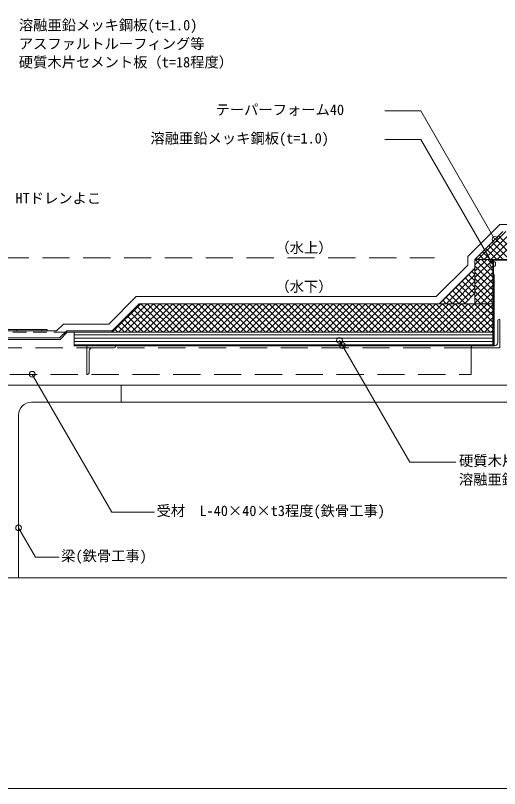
# Model space of a CAD drawing. Units: millimetres, scale not verified. Extents: x -1380 to 1380, y -955 to 955.
# Drawn here: x -427 to 250, y -955 to 128 of the extents above; entities that cross this region are included whole.
import ezdxf
from ezdxf.enums import TextEntityAlignment as Align

# ---------------------------------------------------------------- set-up
doc = ezdxf.new("R2010")
doc.units = ezdxf.units.MM
doc.header["$LTSCALE"] = 3
doc.linetypes.add('USER2', pattern=[19.05, 12.7, -6.35])
doc.linetypes.add('USER3', pattern=[9.525, 6.35, -3.175])
for name, color, linetype, lineweight in [('0-0_0', 7, 'Continuous', 18), ('0-1_BOUSUI', 1, 'Continuous', 18), ('0-2_MOJI', 7, 'Continuous', 18), ('0-3_HATCH', 9, 'Continuous', 18), ('0-4_KANAMONO', 5, 'Continuous', 18), ('0-6_TEKKOTU', 7, 'Continuous', 18), ('0-8_dannnetu', 6, 'Continuous', 18), ('0-9_bo-do', 3, 'Continuous', 18), ('0-B_WAKU', 7, 'Continuous', 18), ('0-D_doubuti', 5, 'Continuous', 18)]:
    doc.layers.add(name, color=color, linetype=linetype, lineweight=lineweight)
doc.styles.add('ＭＳ ゴシック', font='')
doc.styles.get('ＭＳ ゴシック').set_extended_font_data('MS Gothic')

msp = doc.modelspace()

# ---------------------------------------------------------------- linework, layer by layer
at = {"layer": '0-0_0'}
msp.add_lwpolyline([(-899.576, -659.835), (900.424, -659.835), (900.424, 540.165), (-899.576, 540.165)], close=True, dxfattribs=at)
at = {"layer": '0-1_BOUSUI'}
for points in [[(504.419, -164.835), (250.279, -164.835), (205.421, -209.692), (205.421, -211.692)], [(205.421, -209.692), (205.421, -221.692), (161.279, -265.835), (-258.28, -265.835), (-296.78, -304.335), (-360.281, -304.335), (-369.78, -313.834), (-553.416, -313.834)]]:
    msp.add_lwpolyline(points, dxfattribs=at)
at = {"layer": '0-2_MOJI', "linetype": 'USER2'}
msp.add_line((-446.885, -211.368), (158.76, -211.368), dxfattribs=at)
at = {"layer": '0-2_MOJI'}
for points in [[(89.317, -5.869), (139.755, -5.869), (243.571, -185.684)], [(89.317, -45.869), (139.755, -45.869), (240.421, -220.227)], [(188.753, -497.521), (124.319, -497.521), (25.999, -327.225)], [(-232.953, -567.561), (-292.501, -567.561), (-403.772, -374.835)], [(-366.429, -630.669), (-399.504, -630.669), (-423.079, -589.835)]]:
    msp.add_lwpolyline(points, dxfattribs=at)
for centre in [(243.571, -185.684), (240.421, -220.227), (25.999, -327.225), (30.136, -334.39), (-403.868, -374.668), (-423.079, -589.835)]:
    msp.add_circle(centre, 4, dxfattribs=at)
at = {"layer": '0-3_HATCH'}
for p, q in [((219.645, -213.835), (258.645, -174.835)), ((228.626, -213.835), (267.626, -174.835)), ((237.606, -213.835), (276.606, -174.835)), ((246.586, -213.835), (285.586, -174.835)), ((281.855, -213.835), (248.638, -180.618)), ((254.914, -213.835), (235.167, -194.088)), ((263.894, -213.835), (239.657, -189.598)), ((272.874, -213.835), (244.147, -185.108)), ((236.953, -213.835), (226.187, -203.068)), ((245.934, -213.835), (230.677, -198.578)), ((215.421, -221.383), (222.969, -213.835)), ((215.421, -230.363), (231.95, -213.835)), ((215.421, -239.344), (240.421, -214.344)), ((240.421, -238.586), (215.669, -213.835)), ((218.993, -213.835), (217.207, -212.048)), ((227.973, -213.835), (221.697, -207.558)), ((240.421, -229.606), (224.649, -213.835)), ((240.421, -220.626), (233.629, -213.835)), ((166.105, -275.835), (215.421, -226.519)), ((215.421, -225.989), (215.343, -225.912)), ((240.421, -247.567), (215.421, -222.567)), ((215.421, -248.324), (240.421, -223.324)), ((175.085, -275.835), (215.421, -235.499)), ((215.421, -243.95), (206.363, -234.892)), ((215.421, -234.969), (210.853, -230.402)), ((240.421, -256.547), (215.421, -231.547)), ((215.421, -257.304), (240.421, -232.304)), ((184.066, -275.835), (215.421, -244.479)), ((210.57, -266.04), (192.893, -248.362)), ((215.06, -261.55), (197.383, -243.872)), ((215.421, -252.93), (201.873, -239.382)), ((240.421, -265.527), (215.421, -240.527)), ((215.421, -266.284), (240.421, -241.284)), ((201.59, -275.02), (183.912, -257.343)), ((206.08, -270.53), (188.403, -252.853)), ((193.046, -275.835), (215.421, -253.46)), ((240.421, -274.507), (215.421, -249.507)), ((215.421, -275.265), (240.421, -250.265)), ((240.421, -283.488), (215.421, -258.488)), ((215.421, -284.245), (240.421, -259.245)), ((184.444, -275.835), (174.932, -266.323)), ((193.424, -275.835), (179.422, -261.833)), ((238.787, -290.835), (215.421, -267.468)), ((217.811, -290.835), (240.421, -268.225)), ((-292.122, -315.834), (-252.123, -275.835)), ((-283.142, -315.834), (-243.142, -275.835)), ((-274.162, -315.834), (-234.162, -275.835)), ((-265.181, -315.834), (-225.182, -275.835)), ((-221.147, -315.834), (-257.642, -279.339)), ((-256.201, -315.834), (-216.201, -275.835)), ((-212.167, -315.834), (-252.166, -275.835)), ((-247.221, -315.834), (-207.221, -275.835)), ((-203.186, -315.834), (-243.186, -275.835)), ((-238.241, -315.834), (-198.241, -275.835)), ((-194.206, -315.834), (-234.206, -275.835)), ((-229.26, -315.834), (-189.261, -275.835)), ((-185.226, -315.834), (-225.226, -275.835)), ((-220.28, -315.834), (-180.28, -275.835)), ((-176.246, -315.834), (-216.245, -275.835)), ((-211.3, -315.834), (-171.3, -275.835)), ((-167.265, -315.834), (-207.265, -275.835)), ((-202.32, -315.834), (-162.32, -275.835)), ((-158.285, -315.834), (-198.285, -275.835)), ((-193.339, -315.834), (-153.34, -275.835)), ((-149.305, -315.834), (-189.304, -275.835)), ((-184.359, -315.834), (-144.359, -275.835)), ((-140.324, -315.834), (-180.324, -275.835)), ((-175.379, -315.834), (-135.379, -275.835)), ((-131.344, -315.834), (-171.344, -275.835)), ((-166.399, -315.834), (-126.399, -275.835)), ((-122.364, -315.834), (-162.364, -275.835)), ((-157.418, -315.834), (-117.419, -275.835)), ((-113.384, -315.834), (-153.383, -275.835)), ((-148.438, -315.834), (-108.438, -275.835)), ((-104.403, -315.834), (-144.403, -275.835)), ((-139.458, -315.834), (-99.458, -275.835)), ((-95.423, -315.834), (-135.423, -275.835)), ((-130.478, -315.834), (-90.478, -275.835)), ((-86.443, -315.834), (-126.443, -275.835)), ((-121.497, -315.834), (-81.498, -275.835)), ((-77.463, -315.834), (-117.462, -275.835)), ((-112.517, -315.834), (-72.517, -275.835)), ((-68.482, -315.834), (-108.482, -275.835)), ((-103.537, -315.834), (-63.537, -275.835)), ((-59.502, -315.834), (-99.502, -275.835)), ((-94.557, -315.834), (-54.557, -275.835)), ((-50.522, -315.834), (-90.522, -275.835)), ((-85.576, -315.834), (-45.577, -275.835)), ((-41.542, -315.834), (-81.541, -275.835)), ((-76.596, -315.834), (-36.596, -275.835)), ((-32.561, -315.834), (-72.561, -275.835)), ((-67.616, -315.834), (-27.616, -275.835)), ((-23.581, -315.834), (-63.581, -275.835)), ((-58.636, -315.834), (-18.636, -275.835)), ((-14.601, -315.834), (-54.601, -275.835)), ((-49.655, -315.834), (-9.656, -275.835)), ((-5.621, -315.834), (-45.62, -275.835)), ((-40.675, -315.834), (-0.675, -275.835)), ((3.36, -315.834), (-36.64, -275.835)), ((-31.695, -315.834), (8.305, -275.835)), ((12.34, -315.834), (-27.66, -275.835)), ((-22.715, -315.834), (17.285, -275.835)), ((21.32, -315.834), (-18.68, -275.835)), ((-13.734, -315.834), (26.265, -275.835)), ((30.3, -315.834), (-9.699, -275.835)), ((-4.754, -315.834), (35.246, -275.835)), ((39.281, -315.834), (-0.719, -275.835)), ((4.226, -315.834), (44.226, -275.835)), ((48.261, -315.834), (8.261, -275.835)), ((13.206, -315.834), (53.206, -275.835)), ((57.241, -315.834), (17.241, -275.835)), ((22.187, -315.834), (62.186, -275.835)), ((66.222, -315.834), (26.222, -275.835)), ((31.167, -315.834), (71.167, -275.835)), ((75.202, -315.834), (35.202, -275.835)), ((40.147, -315.834), (80.147, -275.835)), ((84.182, -315.834), (44.182, -275.835)), ((49.127, -315.834), (89.127, -275.835)), ((93.162, -315.834), (53.162, -275.835)), ((58.108, -315.834), (98.107, -275.835)), ((102.143, -315.834), (62.143, -275.835)), ((67.088, -315.834), (107.088, -275.835)), ((111.123, -315.834), (71.123, -275.835)), ((76.068, -315.834), (116.068, -275.835)), ((120.103, -315.834), (80.103, -275.835)), ((85.048, -315.834), (125.048, -275.835)), ((129.083, -315.834), (89.083, -275.835)), ((94.029, -315.834), (134.029, -275.835)), ((138.064, -315.834), (98.064, -275.835)), ((103.009, -315.834), (143.009, -275.835)), ((147.044, -315.834), (107.044, -275.835)), ((111.989, -315.834), (151.989, -275.835)), ((156.024, -315.834), (116.024, -275.835)), ((120.969, -315.834), (160.969, -275.835)), ((165.004, -315.834), (125.004, -275.835)), ((129.95, -315.834), (169.95, -275.835)), ((173.985, -315.834), (133.985, -275.835)), ((138.93, -315.834), (178.93, -275.835)), ((182.965, -315.834), (142.965, -275.835)), ((147.91, -315.834), (187.91, -275.835)), ((191.945, -315.834), (151.945, -275.835)), ((156.89, -315.834), (196.89, -275.835)), ((200.925, -315.835), (160.926, -275.835)), ((165.871, -315.834), (205.871, -275.835)), ((166.483, -275.835), (165.952, -275.303)), ((209.906, -315.835), (169.906, -275.835)), ((175.463, -275.835), (170.442, -270.813)), ((174.851, -315.834), (214.851, -275.835)), ((218.886, -315.835), (178.886, -275.835)), ((183.831, -315.834), (223.831, -275.835)), ((227.866, -315.835), (187.866, -275.835)), ((192.811, -315.834), (232.811, -275.835)), ((236.847, -315.835), (196.847, -275.835)), ((201.792, -315.835), (240.421, -277.205)), ((240.421, -310.428), (205.827, -275.835)), ((240.421, -301.448), (214.807, -275.835)), ((229.807, -290.835), (215.421, -276.448)), ((240.421, -292.468), (223.787, -275.835)), ((226.792, -290.835), (240.421, -277.205)), ((240.421, -283.488), (232.768, -275.835)), ((-239.107, -315.834), (-266.623, -288.319)), ((-230.127, -315.834), (-262.133, -283.829)), ((210.772, -315.835), (240.421, -286.186)), ((220.827, -290.835), (215.421, -285.428)), ((235.772, -290.835), (240.421, -286.186)), ((-266.048, -315.834), (-280.093, -301.789)), ((-257.068, -315.834), (-275.603, -297.299)), ((-248.088, -315.834), (-271.113, -292.809)), ((219.752, -315.835), (240.421, -295.166)), ((-284.009, -315.834), (-289.073, -310.77)), ((-275.028, -315.834), (-284.583, -306.279)), ((228.732, -315.835), (240.421, -304.146)), ((237.713, -315.835), (240.421, -313.126)), ((-345.104, -319.26), (240.421, -319.26)), ((-345.104, -324.022), (240.421, -324.022)), ((-345.104, -328.785), (240.421, -328.785)), ((-345.104, -333.547), (240.421, -333.547)), ((-345.104, -333.835), (-345.104, -334.835))]:
    msp.add_line(p, q, dxfattribs=at)
at = {"layer": '0-4_KANAMONO'}
for p, q in [((-426.093, -311.834), (-426.093, -313.834)), ((-391.093, -311.834), (-391.093, -313.834))]:
    msp.add_line(p, q, dxfattribs=at)
at = {"layer": '0-4_KANAMONO', "linetype": 'USER3'}
msp.add_line((-354.81, -315.834), (-565.638, -315.834), dxfattribs=at)
at = {"layer": '0-4_KANAMONO'}
for points in [[(-355.638, -313.834), (-292.638, -313.834), (-292.638, -315.834), (-354.81, -315.834), (-364.81, -325.834), (-569.638, -325.834), (-569.638, -38.834), (-567.638, -38.834), (-567.638, -323.834), (-365.638, -323.834)], [(-556.093, -93.834), (-556.093, -311.834), (-383.093, -311.834), (-383.093, -313.834), (-558.093, -313.834), (-558.093, -93.834)], [(241.421, -333.835), (241.421, -214.835), (340.421, -214.835), (340.421, -213.835), (240.421, -213.835), (240.421, -333.835)]]:
    msp.add_lwpolyline(points, close=True, dxfattribs=at)
msp.add_lwpolyline([(-345.104, -333.835), (241.421, -333.835), (241.421, -234.835), (242.421, -234.835), (242.421, -334.835), (-345.104, -334.835)], dxfattribs=at)
at = {"layer": '0-6_TEKKOTU'}
for p, q in [((-279.579, -389.835), (900.424, -389.835)), ((-279.579, -413.835), (900.424, -413.835)), ((-423.079, -431.835), (-423.079, -659.835))]:
    msp.add_line(p, q, dxfattribs=at)
msp.add_lwpolyline([(-454.079, -413.835), (-579.579, -413.835), (-579.579, -389.835), (-279.579, -389.835), (-279.579, -413.835), (-405.079, -413.835)], dxfattribs=at)
msp.add_arc((-405.079, -431.835), 18, 90, 180, dxfattribs=at)
at = {"layer": '0-8_dannnetu'}
for p, q in [((215.421, -213.835), (254.421, -174.835)), ((215.421, -275.835), (215.421, -213.835)), ((240.421, -213.835), (215.421, -213.835)), ((215.421, -225.835), (165.421, -275.835)), ((215.421, -261.19), (200.776, -275.835)), ((-254.138, -275.835), (-292.638, -314.335)), ((240.421, -275.835), (-254.138, -275.835))]:
    msp.add_line(p, q, dxfattribs=at)
at = {"layer": '0-9_bo-do'}
msp.add_lwpolyline([(-345.104, -333.835), (240.421, -333.835), (240.421, -315.835), (-345.104, -315.835)], close=True, dxfattribs=at)
at = {"layer": '0-B_WAKU'}
msp.add_lwpolyline([(-1379.576, -954.835), (1380.424, -954.835), (1380.424, 955.165), (-1379.576, 955.165)], close=True, dxfattribs=at)
at = {"layer": '0-D_doubuti'}
for p, q in [((247.421, -299.835), (247.421, -330.335)), ((242.921, -334.835), (212.421, -334.835)), ((-324.358, -372.835), (-324.358, -342.335)), ((-319.858, -337.835), (-289.358, -337.835))]:
    msp.add_line(p, q, dxfattribs=at)
for points in [[(210.421, -336.835), (210.421, -337.835), (250.421, -337.835), (250.421, -297.835), (249.421, -297.835)], [(-287.358, -335.835), (-287.358, -334.835), (-327.358, -334.835), (-327.358, -374.835), (-326.358, -374.835)]]:
    msp.add_lwpolyline(points, dxfattribs=at)
at = {"layer": '0-D_doubuti', "linetype": 'USER2'}
msp.add_lwpolyline([(210.421, -337.835), (-549.579, -337.835), (-549.579, -374.835), (210.421, -374.835)], close=True, dxfattribs=at)
at = {"layer": '0-D_doubuti'}
for centre, radius, start, end in [((249.421, -299.835), 2, 90, 180), ((212.421, -336.835), 2, 90, 180), ((242.921, -330.335), 4.5, 270, 0), ((-319.858, -342.335), 4.5, 90, 180), ((-289.358, -335.835), 2, 270, 0), ((-326.358, -372.835), 2, 270, 0)]:
    msp.add_arc(centre, radius, start, end, dxfattribs=at)

# ---------------------------------------------------------------- texts
at = {"layer": '0-2_MOJI', "style": 'ＭＳ ゴシック'}
for s, p in [('溶融亜鉛メッキ鋼板(t=1.0)', (-422.617, 102.648)), ('アスファルトルーフィング等', (-422.732, 76.541)), ('硬質木片セメント板（t=18程度）', (-422.732, 50.724)), ('テーパーフォーム40', (-147.483, -15.869)), ('溶融亜鉛メッキ鋼板(t=1.0)', (-238.556, -55.869)), ('HTドレンよこ', (-427.352, -139.815)), ('（水上）', (-63.686, -208.98)), ('（水下）', (-63.686, -263.447)), ('硬質木片セメント板（t=18程度）', (193.207, -507.521)), ('溶融亜鉛メッキ鋼板(t=1.0)', (193.091, -533.628)), ('受材\u3000L-40×40×t3程度(鉄骨工事)', (-229.953, -577.561)), ('梁(鉄骨工事)', (-363.429, -640.669))]:
    msp.add_text(s, height=14.66, dxfattribs=at).set_placement(p, align=Align.BOTTOM_LEFT)

doc.saveas('drawing.dxf')
